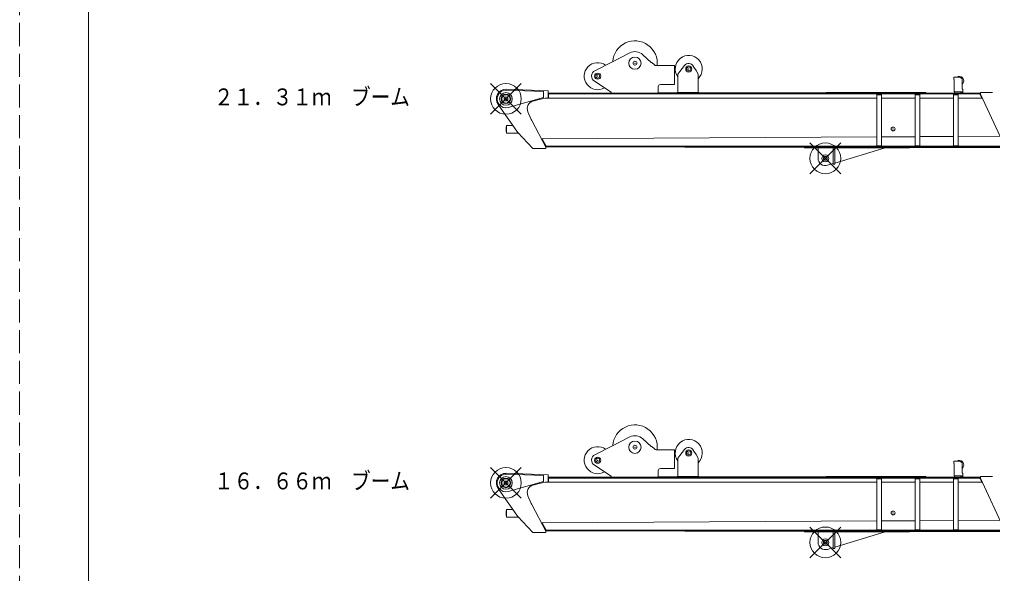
# Model space of a CAD drawing. Units: millimetres on the paper. Extents: x -420 to 420, y -297 to 297.
# Drawn here: x -420.5 to -293.8, y 90.3 to 162.5 of the extents above; entities that cross this region are included whole.
import ezdxf
from ezdxf.enums import TextEntityAlignment as Align

# ---------------------------------------------------------------- set-up
doc = ezdxf.new("R2010")
doc.units = ezdxf.units.MM
doc.header["$PDMODE"] = 32
doc.header["$PDSIZE"] = 0.5
doc.linetypes.add('DASHED3', pattern=[4, 3, -1])
doc.layers.add('0-0_0', color=7, linetype='Continuous', lineweight=18)
doc.layers.add('0-1_1', color=7, linetype='DASHED3', lineweight=18)
doc.styles.add('ＭＳ ゴシック', font='')
doc.styles.get('ＭＳ ゴシック').set_extended_font_data('MS Gothic')

msp = doc.modelspace()

# ---------------------------------------------------------------- linework, layer by layer
at = {"layer": '0-0_0'}
for p, q in [((-341.053, 158.1), (-343.475, 156.864)), ((-343.491, 156.864), (-345.588, 155.786)), ((-338.279, 156.864), (-338.371, 156.95)), ((-337.839, 156.532), (-338.171, 156.864)), ((-335.241, 156.444), (-337.627, 156.444)), ((-335.241, 153.984), (-335.241, 156.444)), ((-359.171, 150.114), (-355.171, 154.114)), ((-359.171, 154.114), (-355.171, 150.114)), ((-343.491, 152.984), (-345.66, 154.405)), ((-337.351, 153.684), (-337.351, 152.864)), ((-335.241, 153.984), (-337.051, 153.984)), ((-343.491, 152.984), (-343.491, 152.864)), ((-337.351, 152.864), (-343.491, 152.864)), ((-317.591, 142.374), (-313.591, 146.374)), ((-317.591, 146.374), (-313.591, 142.374)), ((-341.053, 108.1), (-343.475, 106.864)), ((-343.491, 106.864), (-345.588, 105.786)), ((-338.279, 106.864), (-338.371, 106.95)), ((-337.839, 106.532), (-338.171, 106.864)), ((-335.241, 106.444), (-337.627, 106.444)), ((-335.241, 103.984), (-335.241, 106.444)), ((-359.171, 100.114), (-355.171, 104.114)), ((-359.171, 104.114), (-355.171, 100.114)), ((-343.491, 102.984), (-345.66, 104.405)), ((-335.241, 103.984), (-337.051, 103.984)), ((-343.491, 102.984), (-343.491, 102.864)), ((-337.351, 102.864), (-343.491, 102.864)), ((-337.351, 103.684), (-337.351, 102.864)), ((-317.591, 92.374), (-313.591, 96.374)), ((-317.591, 96.374), (-313.591, 92.374))]:
    msp.add_line(p, q, dxfattribs=at)
at = {"layer": '0-0_0', "color": 5}
for p, q in [((-334.534, 155.69), (-333.918, 156.461)), ((-334.534, 155.69), (-334.784, 155.324)), ((-334.784, 152.954), (-334.784, 155.324)), ((-351.671, 153.16), (-357.125, 153.363)), ((-352.271, 153.083), (-357.129, 153.263)), ((-352.271, 152.304), (-356.859, 151.008)), ((-352.662, 152.091), (-353.669, 151.806)), ((-352.271, 152.304), (-352.271, 153.083)), ((-351.671, 152.204), (-351.845, 152.204)), ((-351.671, 152.204), (-351.671, 153.16)), ((-350.566, 152.864), (-351.671, 152.864)), ((-295.411, 152.794), (-351.671, 152.794)), ((-295.484, 152.754), (-351.611, 152.754)), ((-351.611, 152.204), (-351.611, 152.754)), ((-308.891, 152.204), (-351.611, 152.204)), ((-295.411, 152.864), (-350.566, 152.864)), ((-334.951, 152.909), (-337.271, 152.909)), ((-337.271, 152.864), (-337.271, 152.909)), ((-334.951, 152.864), (-334.951, 152.909)), ((-334.871, 152.864), (-334.871, 152.954)), ((-331.991, 152.864), (-331.991, 152.909)), ((-315.494, 152.909), (-331.991, 152.909)), ((-315.607, 152.864), (-315.607, 152.909)), ((-315.494, 152.864), (-315.494, 152.934)), ((-308.859, 152.714), (-308.891, 152.714)), ((-308.891, 152.714), (-308.891, 146.007)), ((-308.323, 152.737), (-308.859, 152.737)), ((-308.859, 152.737), (-308.859, 152.66)), ((-308.365, 152.66), (-308.827, 152.66)), ((-308.323, 152.737), (-308.323, 152.66)), ((-308.291, 152.714), (-308.323, 152.714)), ((-308.291, 152.714), (-308.291, 146.007)), ((-303.891, 152.204), (-308.291, 152.204)), ((-303.891, 152.714), (-303.891, 146.007)), ((-303.859, 152.714), (-303.891, 152.714)), ((-303.859, 152.737), (-303.859, 152.66)), ((-303.323, 152.737), (-303.859, 152.737)), ((-303.365, 152.66), (-303.827, 152.66)), ((-303.323, 152.737), (-303.323, 152.66)), ((-303.291, 152.714), (-303.323, 152.714)), ((-303.291, 152.714), (-303.291, 146.007)), ((-298.891, 152.204), (-303.291, 152.204)), ((-298.891, 152.714), (-298.891, 146.007)), ((-298.859, 152.714), (-298.891, 152.714)), ((-298.323, 152.737), (-298.859, 152.737)), ((-298.859, 152.737), (-298.859, 152.66)), ((-298.365, 152.66), (-298.827, 152.66)), ((-298.323, 152.737), (-298.323, 152.66)), ((-298.291, 152.714), (-298.323, 152.714)), ((-298.291, 152.714), (-298.291, 146.007)), ((-295.228, 152.204), (-298.291, 152.204)), ((-295.228, 152.204), (-295.484, 152.754)), ((-295.471, 152.794), (-295.471, 152.864)), ((-292.223, 145.897), (-295.411, 152.74)), ((-355.671, 147.8), (-358.195, 151.396)), ((-354.314, 150.444), (-353.87, 149.426)), ((-357.161, 148.494), (-357.161, 147.834)), ((-357.101, 148.494), (-357.161, 148.494)), ((-357.101, 148.654), (-357.101, 147.674)), ((-356.271, 148.654), (-357.101, 148.654)), ((-353.764, 149.207), (-351.961, 145.847)), ((-357.161, 147.834), (-357.101, 147.834)), ((-355.563, 147.674), (-357.101, 147.674)), ((-353.671, 145.647), (-355.616, 147.731)), ((-352.466, 146.917), (-308.891, 147.166)), ((-308.291, 147.17), (-303.891, 147.195)), ((-303.291, 147.198), (-298.891, 147.223)), ((-298.291, 147.227), (-292.923, 147.257)), ((-292.237, 145.927), (-352.004, 145.927)), ((-333.996, 145.867), (-351.972, 145.867)), ((-351.961, 145.847), (-351.961, 145.647)), ((-351.906, 145.927), (-351.906, 145.867)), ((-333.961, 145.927), (-333.996, 145.867)), ((-333.931, 145.927), (-333.901, 145.847)), ((-292.081, 145.847), (-333.901, 145.847)), ((-318.291, 145.847), (-318.291, 145.737)), ((-304.641, 145.737), (-318.291, 145.737)), ((-316.541, 145.737), (-316.541, 144.374)), ((-314.551, 145.737), (-314.551, 143.597)), ((-307.823, 145.737), (-314.361, 143.755)), ((-308.859, 146.007), (-308.891, 146.007)), ((-308.859, 145.985), (-308.859, 146.007)), ((-308.323, 145.985), (-308.859, 145.985)), ((-308.323, 145.985), (-308.323, 146.007)), ((-308.291, 146.007), (-308.323, 146.007)), ((-304.641, 145.847), (-304.641, 145.737)), ((-292.081, 145.777), (-304.641, 145.777)), ((-303.323, 145.985), (-303.859, 145.985)), ((-303.291, 146.007), (-303.323, 146.007)), ((-303.323, 145.985), (-303.323, 146.007)), ((-298.859, 146.007), (-298.891, 146.007)), ((-298.859, 145.985), (-298.859, 146.007)), ((-298.323, 145.985), (-298.859, 145.985)), ((-298.291, 146.007), (-298.323, 146.007)), ((-298.323, 145.985), (-298.323, 146.007)), ((-351.961, 145.647), (-353.671, 145.647)), ((-314.551, 143.697), (-315.316, 143.465)), ((-334.534, 105.69), (-333.918, 106.461)), ((-334.534, 105.69), (-334.784, 105.324)), ((-334.784, 102.954), (-334.784, 105.324)), ((-352.271, 103.083), (-357.129, 103.263)), ((-351.671, 103.16), (-357.125, 103.363)), ((-352.271, 102.304), (-352.271, 103.083)), ((-351.671, 102.204), (-351.671, 103.16)), ((-350.566, 102.864), (-351.671, 102.864)), ((-295.411, 102.794), (-351.671, 102.794)), ((-295.484, 102.754), (-351.611, 102.754)), ((-351.611, 102.204), (-351.611, 102.754)), ((-295.411, 102.864), (-350.566, 102.864)), ((-334.951, 102.909), (-337.271, 102.909)), ((-337.271, 102.864), (-337.271, 102.909)), ((-334.951, 102.864), (-334.951, 102.909)), ((-334.871, 102.864), (-334.871, 102.954)), ((-331.991, 102.864), (-331.991, 102.909)), ((-315.494, 102.909), (-331.991, 102.909)), ((-315.607, 102.864), (-315.607, 102.909)), ((-315.494, 102.864), (-315.494, 102.934)), ((-308.859, 102.714), (-308.891, 102.714)), ((-308.891, 102.714), (-308.891, 96.007)), ((-308.323, 102.737), (-308.859, 102.737)), ((-308.859, 102.737), (-308.859, 102.66)), ((-308.365, 102.66), (-308.827, 102.66)), ((-308.323, 102.737), (-308.323, 102.66)), ((-308.291, 102.714), (-308.323, 102.714)), ((-308.291, 102.714), (-308.291, 96.007)), ((-303.891, 102.714), (-303.891, 96.007)), ((-303.859, 102.714), (-303.891, 102.714)), ((-303.859, 102.737), (-303.859, 102.66)), ((-303.323, 102.737), (-303.859, 102.737)), ((-303.365, 102.66), (-303.827, 102.66)), ((-303.323, 102.737), (-303.323, 102.66)), ((-303.291, 102.714), (-303.323, 102.714)), ((-303.291, 102.714), (-303.291, 96.007)), ((-298.891, 102.714), (-298.891, 96.007)), ((-298.859, 102.714), (-298.891, 102.714)), ((-298.323, 102.737), (-298.859, 102.737)), ((-298.859, 102.737), (-298.859, 102.66)), ((-298.365, 102.66), (-298.827, 102.66)), ((-298.323, 102.737), (-298.323, 102.66)), ((-298.291, 102.714), (-298.323, 102.714)), ((-298.291, 102.714), (-298.291, 96.007)), ((-295.228, 102.204), (-295.484, 102.754)), ((-295.471, 102.794), (-295.471, 102.864)), ((-292.223, 95.897), (-295.411, 102.74)), ((-355.671, 97.8), (-358.195, 101.396)), ((-352.271, 102.304), (-356.859, 101.008)), ((-352.662, 102.091), (-353.669, 101.806)), ((-351.671, 102.204), (-351.845, 102.204)), ((-308.891, 102.204), (-351.611, 102.204)), ((-303.891, 102.204), (-308.291, 102.204)), ((-298.891, 102.204), (-303.291, 102.204)), ((-295.228, 102.204), (-298.291, 102.204)), ((-354.314, 100.444), (-353.87, 99.426)), ((-353.764, 99.207), (-351.961, 95.847)), ((-357.161, 98.494), (-357.161, 97.834)), ((-357.101, 98.494), (-357.161, 98.494)), ((-357.161, 97.834), (-357.101, 97.834)), ((-357.101, 98.654), (-357.101, 97.674)), ((-356.271, 98.654), (-357.101, 98.654)), ((-355.563, 97.674), (-357.101, 97.674)), ((-353.671, 95.647), (-355.616, 97.731)), ((-352.466, 96.917), (-308.891, 97.166)), ((-308.291, 97.17), (-303.891, 97.195)), ((-303.291, 97.198), (-298.891, 97.223)), ((-298.291, 97.227), (-292.923, 97.257)), ((-351.961, 95.647), (-353.671, 95.647)), ((-292.237, 95.927), (-352.004, 95.927)), ((-333.996, 95.867), (-351.972, 95.867)), ((-351.961, 95.847), (-351.961, 95.647)), ((-351.906, 95.927), (-351.906, 95.867)), ((-333.961, 95.927), (-333.996, 95.867)), ((-333.931, 95.927), (-333.901, 95.847)), ((-292.081, 95.847), (-333.901, 95.847)), ((-318.291, 95.847), (-318.291, 95.737)), ((-304.641, 95.737), (-318.291, 95.737)), ((-316.541, 95.737), (-316.541, 94.374)), ((-314.551, 95.737), (-314.551, 93.597)), ((-307.823, 95.737), (-314.361, 93.755)), ((-308.859, 96.007), (-308.891, 96.007)), ((-308.859, 95.985), (-308.859, 96.007)), ((-308.323, 95.985), (-308.859, 95.985)), ((-308.323, 95.985), (-308.323, 96.007)), ((-308.291, 96.007), (-308.323, 96.007)), ((-304.641, 95.847), (-304.641, 95.737)), ((-292.081, 95.777), (-304.641, 95.777)), ((-303.323, 95.985), (-303.859, 95.985)), ((-303.291, 96.007), (-303.323, 96.007)), ((-303.323, 95.985), (-303.323, 96.007)), ((-298.859, 96.007), (-298.891, 96.007)), ((-298.859, 95.985), (-298.859, 96.007)), ((-298.323, 95.985), (-298.859, 95.985)), ((-298.291, 96.007), (-298.323, 96.007)), ((-298.323, 95.985), (-298.323, 96.007)), ((-314.551, 93.697), (-315.316, 93.465))]:
    msp.add_line(p, q, dxfattribs=at)
at = {"layer": '0-0_0', "color": 3}
for p, q in [((-298.866, 154.639), (-298.866, 154.959)), ((-298.866, 154.959), (-298.821, 154.959)), ((-298.866, 154.639), (-298.821, 154.639)), ((-298.821, 154.959), (-298.021, 154.959)), ((-298.821, 153.069), (-298.821, 154.639)), ((-297.771, 154.709), (-298.021, 154.959)), ((-297.771, 153.394), (-297.771, 154.709)), ((-297.771, 153.394), (-297.711, 153.394)), ((-297.711, 152.954), (-297.711, 153.394)), ((-298.821, 153.024), (-298.821, 153.069)), ((-298.821, 153.024), (-297.771, 153.024)), ((-298.781, 152.864), (-298.781, 153.024)), ((-297.771, 152.954), (-297.771, 153.024)), ((-297.771, 152.954), (-297.711, 152.954)), ((-298.866, 104.639), (-298.866, 104.959)), ((-298.866, 104.959), (-298.821, 104.959)), ((-298.866, 104.639), (-298.821, 104.639)), ((-298.821, 104.959), (-298.021, 104.959)), ((-298.821, 103.069), (-298.821, 104.639)), ((-297.771, 104.709), (-298.021, 104.959)), ((-297.771, 103.394), (-297.771, 104.709)), ((-298.821, 103.024), (-298.821, 103.069)), ((-298.821, 103.024), (-297.771, 103.024)), ((-298.781, 102.864), (-298.781, 103.024)), ((-297.771, 103.394), (-297.711, 103.394)), ((-297.771, 102.954), (-297.771, 103.024)), ((-297.771, 102.954), (-297.711, 102.954)), ((-297.711, 102.954), (-297.711, 103.394))]:
    msp.add_line(p, q, dxfattribs=at)
at = {"layer": '0-0_0'}
for points in [[(-338.171, 156.864), (-338.279, 156.864), (-339.348, 157.861)], [(-338.171, 106.864), (-338.279, 106.864), (-339.348, 107.861)]]:
    msp.add_lwpolyline(points, dxfattribs=at)
at = {"layer": '0-0_0', "color": 5}
for points in [[(-332.159, 152.954), (-332.159, 155.324), (-332.409, 155.797), (-332.776, 156.392)], [(-332.071, 152.864), (-332.071, 152.954), (-334.871, 152.954)], [(-302.494, 152.864), (-302.494, 152.934), (-315.494, 152.934)], [(-293.824, 152.954), (-295.411, 152.954), (-295.411, 152.74)], [(-292.322, 145.967), (-351.953, 145.967), (-352.466, 146.917)], [(-314.361, 145.737), (-314.361, 143.597), (-314.551, 143.597)], [(-303.859, 145.985), (-303.859, 146.007), (-303.891, 146.007)], [(-332.159, 102.954), (-332.159, 105.324), (-332.409, 105.797), (-332.776, 106.392)], [(-332.071, 102.864), (-332.071, 102.954), (-334.871, 102.954)], [(-302.494, 102.864), (-302.494, 102.934), (-315.494, 102.934)], [(-293.824, 102.954), (-295.411, 102.954), (-295.411, 102.74)], [(-292.322, 95.967), (-351.953, 95.967), (-352.466, 96.917)], [(-314.361, 95.737), (-314.361, 93.597), (-314.551, 93.597)], [(-303.859, 95.985), (-303.859, 96.007), (-303.891, 96.007)]]:
    msp.add_lwpolyline(points, dxfattribs=at)
at = {"layer": '0-0_0', "color": 3}
for points in [[(-297.961, 152.864), (-297.961, 153.024), (-298.781, 153.024)], [(-297.961, 102.864), (-297.961, 103.024), (-298.781, 103.024)]]:
    msp.add_lwpolyline(points, dxfattribs=at)
at = {"layer": '0-0_0'}
for centre, radius in [((-340.371, 156.764), 0.8), ((-345.221, 155.074), 0.4), ((-357.171, 152.114), 2), ((-315.591, 144.374), 2), ((-340.371, 106.764), 0.8), ((-345.221, 105.074), 0.4), ((-357.171, 102.114), 2), ((-315.591, 94.374), 2)]:
    msp.add_circle(centre, radius, dxfattribs=at)
at = {"layer": '0-0_0', "color": 5}
for centre, radius in [((-333.371, 156.024), 0.4), ((-357.171, 152.114), 0.826), ((-357.171, 152.114), 0.62), ((-357.171, 152.114), 0.62), ((-357.171, 152.114), 0.55), ((-315.591, 144.374), 0.45), ((-333.371, 106.024), 0.4), ((-357.171, 102.114), 0.826), ((-357.171, 102.114), 0.62), ((-357.171, 102.114), 0.62), ((-357.171, 102.114), 0.55), ((-315.591, 94.374), 0.45)]:
    msp.add_circle(centre, radius, dxfattribs=at)
for centre, radius, start, end in [((-340.371, 156.764), 2.905, 353.67575, 175.95664), ((-333.371, 156.024), 0.7, 31.67116, 141.37417), ((-357.171, 152.114), 1.25, 87.59386, 215.05294), ((-357.171, 152.114), 1.15, 87.86675, 285.78378), ((-351.845, 149.204), 3, 90, 105.7946), ((-353.397, 150.844), 1, 105.7946, 203.5466), ((-351.12, 150.625), 3, 203.5466, 208.21297), ((-355.151, 148.164), 0.635, 215.05294, 223.01636), ((-315.591, 144.374), 0.95, 180, 286.87045), ((-340.371, 106.764), 2.905, 353.67575, 175.95664), ((-333.371, 106.024), 0.7, 31.67116, 141.37417), ((-357.171, 102.114), 1.25, 87.59386, 215.05294), ((-357.171, 102.114), 1.15, 87.86675, 285.78378), ((-353.397, 100.844), 1, 105.7946, 203.5466), ((-351.845, 99.204), 3, 90, 105.7946), ((-351.12, 100.625), 3, 203.5466, 208.21297), ((-355.151, 98.164), 0.635, 215.05294, 223.01636), ((-315.591, 94.374), 0.95, 180, 286.87045)]:
    msp.add_arc(centre, radius, start, end, dxfattribs=at)
at = {"layer": '0-0_0'}
for centre, radius, start, end in [((-340.371, 156.764), 1.5, 46.99886, 116.88376), ((-337.627, 156.744), 0.3, 225, 270), ((-345.221, 155.074), 0.8, 117.23101, 236.76567), ((-337.051, 153.684), 0.3, 90, 180), ((-340.371, 106.764), 1.5, 46.99886, 116.88376), ((-337.627, 106.744), 0.3, 225, 270), ((-345.221, 105.074), 0.8, 117.23101, 236.76567), ((-337.051, 103.684), 0.3, 90, 180)]:
    msp.add_arc(centre, radius, start, end, dxfattribs=at)
at = {"layer": '0-0_0', "color": 4}
for centre, start, end in [((-333.371, 156.024), 313.52819, 216.64512), ((-345.221, 155.074), 54.26671, 299.72998), ((-333.371, 106.024), 313.52819, 216.64512), ((-345.221, 105.074), 54.26671, 299.72998)]:
    msp.add_arc(centre, 1.76, start, end, dxfattribs=at)
at = {"layer": '0-0_0', "color": 3}
for centre in [(-298.171, 154.459), (-298.171, 104.459)]:
    msp.add_arc(centre, 0.6, 311.81031, 123.55731, dxfattribs=at)
at = {"layer": '0-0_0'}
for p in [(-340.371, 156.764), (-333.371, 156.024), (-345.221, 155.074), (-357.171, 152.114), (-357.171, 152.114), (-306.771, 148.204), (-315.591, 144.374), (-315.591, 144.374), (-340.371, 106.764), (-345.221, 105.074), (-333.371, 106.024), (-357.171, 102.114), (-357.171, 102.114), (-306.771, 98.204), (-315.591, 94.374), (-315.591, 94.374)]:
    msp.add_point(p, dxfattribs=at)
at = {"layer": '0-1_1'}
msp.add_line((-420.5, -297), (-420.5, 297), dxfattribs=at)
at = {"layer": '0-1_1', "linetype": 'Continuous'}
msp.add_line((-411.5, 284), (-411.5, -286), dxfattribs=at)

# ---------------------------------------------------------------- texts
at = {"layer": '0-0_0', "style": 'ＭＳ ゴシック', "width": 0.85}
for s, p in [('２１．３１ｍ\u3000ブーム', (-395.171, 150.614)), ('１６．６６ｍ\u3000ブーム', (-395.171, 100.614))]:
    msp.add_text(s, height=2.199, dxfattribs=at).set_placement(p, align=Align.BOTTOM_LEFT)

doc.saveas('drawing.dxf')
